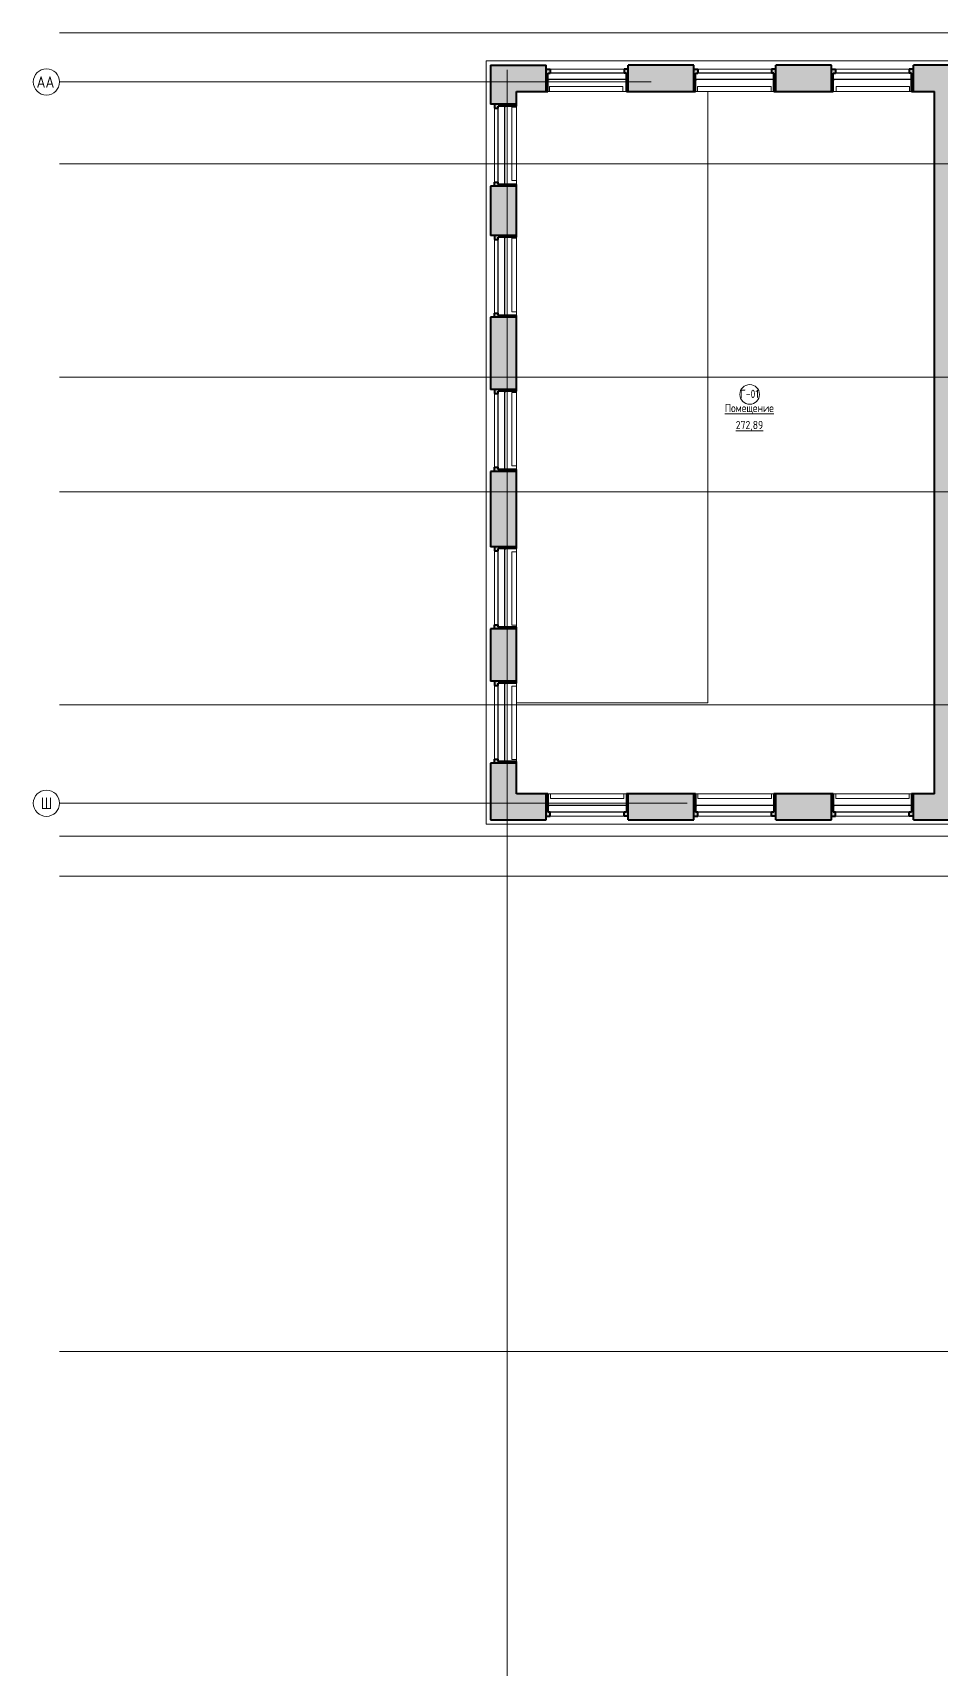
# Model space of a CAD drawing. Header units: millimetres. Extents: x -13853 to 411335, y -23261 to 161252.
# Drawn here: x -13853 to 13856, y 98911 to 148825 of the extents above; entities that cross this region are included whole.
import ezdxf

# ---------------------------------------------------------------- set-up
doc = ezdxf.new("R2010")
doc.units = ezdxf.units.MM
doc.linetypes.add('ADSK_Линия сетки', pattern=[21, 12, -3, 3, -3])
for name, color, linetype, lineweight in [('Каркас_Импост', 7, 'Continuous', 30), ('Марки помещений', 7, 'Continuous', 18), ('Окна', 7, 'Continuous', 18), ('Оси', 7, 'Continuous', 9), ('Перекрытия', 7, 'Continuous', 18), ('Стены', 7, 'Continuous', 18), ('Стены разрез', 7, 'Continuous', 40)]:
    doc.layers.add(name, color=color, linetype=linetype, lineweight=lineweight)
doc.styles.add('GOST Common_1', font='GOST Common.ttf', dxfattribs={"width": 0.9, "height": 250})
doc.styles.add('GOST Common_2', font='GOST Common.ttf', dxfattribs={"width": 0.9, "height": 350})

# ---------------------------------------------------------------- blocks, each defined once
blk = doc.blocks.new('ИРНИТУ-Окно-ГОСТ23166-99_6_3_Створки - 2350 x 2350-796900-001_Весь этаж')
at = {"layer": 'Каркас_Импост'}
for p, q in [((-1233.1, -20), (1156.9, -20)), ((-1233.1, -220), (-1233.1, -20)), ((-1233.1, -20), (-1198.1, -20)), ((-1233.1, -220), (1156.9, -220)), ((-1233.1, -220), (-1198.1, -220)), ((1156.9, -20), (1121.9, -20)), ((1156.9, -220), (1121.9, -220)), ((1156.9, -220), (1156.9, -20))]:
    blk.add_line(p, q, dxfattribs=at)
blk = doc.blocks.new('ИРНИТУ-Окно-ГОСТ23166-99_6_3_Створки - 2350 x 2350-796883-001_Весь этаж')
at = {"layer": 'Каркас_Импост'}
for p, q in [((-1233.1, 220), (1156.9, 220)), ((-1233.1, 220), (-1233.1, 20)), ((-1233.1, 220), (-1198.1, 220)), ((-1233.1, 20), (1156.9, 20)), ((-1233.1, 20), (-1198.1, 20)), ((1156.9, 220), (1121.9, 220)), ((1156.9, 20), (1121.9, 20)), ((1156.9, 220), (1156.9, 20))]:
    blk.add_line(p, q, dxfattribs=at)
blk = doc.blocks.new('ИРНИТУ-Окно-ГОСТ23166-99_6_3_Створки - 2350 x 2350-1080922-001_Весь этаж')
at = {"layer": 'Каркас_Импост'}
for p, q in [((-1233.1, 220), (1156.9, 220)), ((-1233.1, 220), (-1233.1, 20)), ((-1233.1, 220), (-1198.1, 220)), ((-1233.1, 20), (1156.9, 20)), ((-1233.1, 20), (-1198.1, 20)), ((1156.9, 220), (1121.9, 220)), ((1156.9, 20), (1121.9, 20)), ((1156.9, 220), (1156.9, 20))]:
    blk.add_line(p, q, dxfattribs=at)
blk = doc.blocks.new('Ось сетки - D8-4846-001_Весь этаж')
at = {"layer": 'Оси', "lineweight": 18}
for start, end in [(360, 180), (180, 360)]:
    blk.add_arc((0, 0), 4, start, end, dxfattribs=at)
blk = doc.blocks.new('ADSK_Марка_Помещение - Номер Имя Площадь Площадь проемов-115235-001_Весь этаж')
at = {"layer": 'Марки помещений'}
blk.add_circle((0, 0), 3, dxfattribs=at)

msp = doc.modelspace()

# ---------------------------------------------------------------- hatches: boundary and pattern name
at = {"layer": 'Стены'}
h = msp.add_hatch(color=256, dxfattribs=at)
h.paths.add_polyline_path([(906, 125615), (906, 126545), (106, 126545), (106, 125615)], flags=0)
h.paths.add_polyline_path([(106, 129045), (906, 129045), (906, 130645), (106, 130645)], flags=0)
h.paths.add_polyline_path([(106, 133145), (906, 133145), (906, 135445), (106, 135445), (106, 135147)], flags=0)
h.paths.add_polyline_path([(906, 137945), (906, 140145), (106, 140145), (106, 137945)], flags=0)
h.paths.add_polyline_path([(906, 142645), (906, 144145), (106, 144145), (106, 142645)], flags=0)
h.paths.add_polyline_path([(906, 146645), (906, 147835), (106, 147835), (106, 146645)], flags=0)
h = msp.add_hatch(color=256, dxfattribs=at)
h.paths.add_polyline_path([(18626, 147035), (18626, 147835), (17506, 147835), (17506, 147035), (17826, 147035)], flags=0)
h.paths.add_polyline_path([(15006, 147035), (15006, 147835), (13006, 147835), (13006, 147035), (14066, 147035)], flags=0)
h.paths.add_polyline_path([(10506, 147035), (10506, 147835), (8806, 147835), (8806, 147035)], flags=0)
h.paths.add_polyline_path([(4306, 147035), (6306, 147035), (6306, 147835), (4306, 147835), (4306, 147580)], flags=0)
h.paths.add_polyline_path([(1806, 147035), (1806, 147835), (906, 147835), (906, 147035)], flags=0)
h = msp.add_hatch(color=256, dxfattribs=at)
h.paths.add_polyline_path([(4306, 147035), (4306, 147715), (4181, 147715), (4181, 147595), (4251, 147595), (4251, 147035)], flags=0)
h.paths.add_polyline_path([(1861, 147035), (1861, 147595), (1931, 147595), (1931, 147715), (1806, 147715), (1806, 147035)], flags=0)
h = msp.add_hatch(color=256, dxfattribs=at)
h.paths.add_polyline_path([(8751, 147035), (8806, 147035), (8806, 147715), (8681, 147715), (8681, 147595), (8751, 147595), (8751, 147580)], flags=0)
h.paths.add_polyline_path([(6306, 147035), (6361, 147035), (6361, 147595), (6431, 147595), (6431, 147715), (6306, 147715), (6306, 147580)], flags=0)
h = msp.add_hatch(color=256, dxfattribs=at)
h.paths.add_polyline_path([(13006, 147035), (13006, 147715), (12881, 147715), (12881, 147595), (12951, 147595), (12951, 147035)], flags=0)
h.paths.add_polyline_path([(10561, 147035), (10561, 147595), (10631, 147595), (10631, 147715), (10506, 147715), (10506, 147035)], flags=0)
msp.add_hatch(color=256, dxfattribs=at).paths.add_polyline_path([(14066, 125615), (14066, 147035), (13646, 147035), (13646, 125615)], flags=0)
h = msp.add_hatch(color=256, dxfattribs=at)
h.paths.add_polyline_path([(226, 144145), (906, 144145), (906, 144200), (346, 144200), (346, 144270), (226, 144270)], flags=0)
h.paths.add_polyline_path([(226, 146520), (346, 146520), (346, 146590), (906, 146590), (906, 146645), (226, 146645)], flags=0)
h = msp.add_hatch(color=256, dxfattribs=at)
h.paths.add_polyline_path([(226, 140145), (906, 140145), (906, 140200), (346, 140200), (346, 140270), (226, 140270)], flags=0)
h.paths.add_polyline_path([(226, 142520), (346, 142520), (346, 142590), (906, 142590), (906, 142645), (226, 142645)], flags=0)
h = msp.add_hatch(color=256, dxfattribs=at)
h.paths.add_polyline_path([(906, 135445), (906, 135500), (346, 135500), (346, 135570), (226, 135570), (226, 135445)], flags=0)
h.paths.add_polyline_path([(346, 137820), (346, 137890), (906, 137890), (906, 137945), (226, 137945), (226, 137820)], flags=0)
h = msp.add_hatch(color=256, dxfattribs=at)
h.paths.add_polyline_path([(906, 130645), (906, 130700), (346, 130700), (346, 130770), (226, 130770), (226, 130645)], flags=0)
h.paths.add_polyline_path([(346, 133020), (346, 133090), (906, 133090), (906, 133145), (226, 133145), (226, 133020)], flags=0)
h = msp.add_hatch(color=256, dxfattribs=at)
h.paths.add_polyline_path([(226, 126545), (906, 126545), (906, 126600), (346, 126600), (346, 126670), (226, 126670)], flags=0)
h.paths.add_polyline_path([(346, 128920), (346, 128990), (906, 128990), (906, 129045), (226, 129045), (226, 128920)], flags=0)
h = msp.add_hatch(color=256, dxfattribs=at)
h.paths.add_polyline_path([(17506, 124815), (17846, 124815), (17846, 125615), (17506, 125615)], flags=0)
h.paths.add_polyline_path([(15006, 124815), (15006, 125615), (13006, 125615), (13006, 124815)], flags=0)
h.paths.add_polyline_path([(8806, 124815), (10506, 124815), (10506, 125615), (8806, 125615)], flags=0)
h.paths.add_polyline_path([(4306, 124815), (6306, 124815), (6306, 125615), (4306, 125615)], flags=0)
h.paths.add_polyline_path([(1806, 124815), (1806, 125615), (106, 125615), (106, 124815)], flags=0)
h = msp.add_hatch(color=256, dxfattribs=at)
h.paths.add_polyline_path([(1806, 124935), (1931, 124935), (1931, 125055), (1861, 125055), (1861, 125615), (1806, 125615)], flags=0)
h.paths.add_polyline_path([(4306, 124935), (4306, 125615), (4251, 125615), (4251, 125055), (4181, 125055), (4181, 124935)], flags=0)
h = msp.add_hatch(color=256, dxfattribs=at)
h.paths.add_polyline_path([(6306, 124935), (6431, 124935), (6431, 125055), (6361, 125055), (6361, 125615), (6306, 125615)], flags=0)
h.paths.add_polyline_path([(8806, 124935), (8806, 125615), (8751, 125615), (8751, 125055), (8681, 125055), (8681, 124935)], flags=0)
h = msp.add_hatch(color=256, dxfattribs=at)
h.paths.add_polyline_path([(10631, 124935), (10631, 125055), (10561, 125055), (10561, 125615), (10506, 125615), (10506, 124935)], flags=0)
h.paths.add_polyline_path([(12881, 124935), (13006, 124935), (13006, 125615), (12951, 125615), (12951, 125055), (12881, 125055)], flags=0)

# ---------------------------------------------------------------- linework, layer by layer
at = {"layer": 'Оси', "linetype": 'ADSK_Линия сетки'}
for p, q in [((-13035, 148825), (410517, 148825)), ((5010, 147325), (-13035, 147325)), ((616, 147691), (616, -22443)), ((-13035, 144825), (410517, 144825)), ((-13035, 138325), (410517, 138325)), ((-13035, 134825), (410517, 134825)), ((-13035, 128325), (410517, 128325)), ((6110, 125325), (-13035, 125325)), ((-13035, 124325), (410517, 124325)), ((-13035, 123105), (410517, 123105)), ((-13035, 108605), (410517, 108605))]:
    msp.add_line(p, q, dxfattribs=at)
at = {"layer": 'Перекрытия'}
for p, q in [((6736, 128385), (6736, 147035)), ((906, 128385), (6736, 128385))]:
    msp.add_line(p, q, dxfattribs=at)
at = {"layer": 'Стены'}
for p, q in [((-24, 147965), (18756, 147965)), ((-24, 124685), (-24, 147965)), ((1931, 147715), (4181, 147715)), ((6431, 147715), (8681, 147715)), ((10631, 147715), (12881, 147715)), ((4251, 147035), (1861, 147035)), ((1906, 147035), (1906, 147185)), ((1906, 147185), (4146, 147185)), ((4146, 147185), (4146, 147035)), ((8751, 147035), (6361, 147035)), ((6426, 147035), (6426, 147185)), ((6426, 147185), (8666, 147185)), ((8666, 147185), (8666, 147035)), ((12951, 147035), (10561, 147035)), ((10646, 147035), (10646, 147185)), ((10646, 147185), (12886, 147185)), ((12886, 147185), (12886, 147035)), ((226, 144270), (226, 146520)), ((756, 144315), (756, 146555)), ((756, 146555), (906, 146555)), ((906, 146590), (906, 144200)), ((906, 144315), (756, 144315)), ((226, 140270), (226, 142520)), ((756, 140315), (756, 142555)), ((756, 142555), (906, 142555)), ((906, 142590), (906, 140200)), ((906, 140315), (756, 140315)), ((226, 135570), (226, 137820)), ((756, 135615), (756, 137855)), ((756, 137855), (906, 137855)), ((906, 137890), (906, 135500)), ((906, 135615), (756, 135615)), ((226, 130770), (226, 133020)), ((756, 130755), (756, 132995)), ((756, 132995), (906, 132995)), ((906, 133090), (906, 130700)), ((906, 130755), (756, 130755)), ((226, 126670), (226, 128920)), ((756, 126655), (756, 128895)), ((756, 128895), (906, 128895)), ((906, 128990), (906, 126600)), ((906, 126655), (756, 126655)), ((1861, 125615), (4251, 125615)), ((1936, 125465), (1936, 125615)), ((4176, 125465), (1936, 125465)), ((4176, 125615), (4176, 125465)), ((6361, 125615), (8751, 125615)), ((6436, 125465), (6436, 125615)), ((8676, 125465), (6436, 125465)), ((8676, 125615), (8676, 125465)), ((10561, 125615), (12951, 125615)), ((10636, 125465), (10636, 125615)), ((12876, 125465), (10636, 125465)), ((12876, 125615), (12876, 125465)), ((4181, 124935), (1931, 124935)), ((8681, 124935), (6431, 124935)), ((12881, 124935), (10631, 124935)), ((18776, 124685), (-24, 124685))]:
    msp.add_line(p, q, dxfattribs=at)
at = {"layer": 'Стены разрез'}
for p, q in [((106, 147835), (106, 146645)), ((106, 147835), (1806, 147835)), ((1806, 147035), (1806, 147835)), ((6306, 147835), (4306, 147835)), ((4306, 147035), (4306, 147835)), ((6306, 147035), (6306, 147835)), ((10506, 147835), (8806, 147835)), ((8806, 147035), (8806, 147835)), ((10506, 147035), (10506, 147835)), ((15006, 147835), (13006, 147835)), ((13006, 147035), (13006, 147835)), ((1806, 147715), (1931, 147715)), ((1861, 147595), (1931, 147595)), ((1861, 147035), (1861, 147595)), ((1931, 147715), (1931, 147595)), ((4306, 147715), (4181, 147715)), ((4181, 147715), (4181, 147595)), ((4251, 147595), (4181, 147595)), ((4251, 147035), (4251, 147595)), ((6306, 147715), (6431, 147715)), ((6361, 147595), (6431, 147595)), ((6361, 147035), (6361, 147595)), ((6431, 147715), (6431, 147595)), ((8806, 147715), (8681, 147715)), ((8681, 147715), (8681, 147595)), ((8751, 147595), (8681, 147595)), ((8751, 147035), (8751, 147595)), ((10506, 147715), (10631, 147715)), ((10561, 147595), (10631, 147595)), ((10561, 147035), (10561, 147595)), ((10631, 147715), (10631, 147595)), ((13006, 147715), (12881, 147715)), ((12881, 147715), (12881, 147595)), ((12951, 147595), (12881, 147595)), ((12951, 147035), (12951, 147595)), ((906, 146590), (906, 147035)), ((906, 147035), (1861, 147035)), ((4251, 147035), (6361, 147035)), ((8751, 147035), (10561, 147035)), ((12951, 147035), (13646, 147035)), ((13646, 125615), (13646, 147035)), ((906, 146645), (106, 146645)), ((226, 146645), (226, 146520)), ((226, 146520), (346, 146520)), ((346, 146520), (346, 146590)), ((906, 146590), (346, 146590)), ((226, 144145), (226, 144270)), ((226, 144270), (346, 144270)), ((346, 144200), (346, 144270)), ((106, 144145), (106, 142645)), ((906, 144145), (106, 144145)), ((906, 144200), (346, 144200)), ((906, 142590), (906, 144200)), ((906, 142645), (106, 142645)), ((226, 142645), (226, 142520)), ((226, 142520), (346, 142520)), ((346, 142520), (346, 142590)), ((906, 142590), (346, 142590)), ((226, 140145), (226, 140270)), ((226, 140270), (346, 140270)), ((346, 140200), (346, 140270)), ((106, 140145), (106, 137945)), ((906, 140145), (106, 140145)), ((906, 140200), (346, 140200)), ((906, 137890), (906, 140200)), ((906, 137945), (106, 137945)), ((226, 137945), (226, 137820)), ((226, 137820), (346, 137820)), ((346, 137820), (346, 137890)), ((906, 137890), (346, 137890)), ((106, 135445), (106, 133145)), ((906, 135445), (106, 135445)), ((226, 135445), (226, 135570)), ((226, 135570), (346, 135570)), ((346, 135500), (346, 135570)), ((906, 135500), (346, 135500)), ((906, 133090), (906, 135500)), ((906, 133145), (106, 133145)), ((226, 133145), (226, 133020)), ((226, 133020), (346, 133020)), ((346, 133020), (346, 133090)), ((906, 133090), (346, 133090)), ((106, 130645), (106, 129045)), ((906, 130645), (106, 130645)), ((226, 130645), (226, 130770)), ((226, 130770), (346, 130770)), ((346, 130700), (346, 130770)), ((906, 130700), (346, 130700)), ((906, 128990), (906, 130700)), ((906, 129045), (106, 129045)), ((226, 129045), (226, 128920)), ((226, 128920), (346, 128920)), ((346, 128920), (346, 128990)), ((906, 128990), (346, 128990)), ((106, 126545), (106, 124815)), ((906, 126545), (106, 126545)), ((226, 126545), (226, 126670)), ((226, 126670), (346, 126670)), ((346, 126600), (346, 126670)), ((906, 126600), (346, 126600)), ((906, 125615), (906, 126600)), ((1861, 125615), (906, 125615)), ((1806, 124815), (1806, 125615)), ((1861, 125615), (1861, 125055)), ((6361, 125615), (4251, 125615)), ((4251, 125615), (4251, 125055)), ((4306, 124815), (4306, 125615)), ((6306, 124815), (6306, 125615)), ((6361, 125615), (6361, 125055)), ((10561, 125615), (8751, 125615)), ((8751, 125615), (8751, 125055)), ((8806, 124815), (8806, 125615)), ((10506, 124815), (10506, 125615)), ((10561, 125615), (10561, 125055)), ((13646, 125615), (12951, 125615)), ((12951, 125615), (12951, 125055)), ((13006, 124815), (13006, 125615)), ((106, 124815), (1806, 124815)), ((1806, 124935), (1931, 124935)), ((1931, 125055), (1861, 125055)), ((1931, 124935), (1931, 125055)), ((4251, 125055), (4181, 125055)), ((4181, 124935), (4181, 125055)), ((4306, 124935), (4181, 124935)), ((4306, 124815), (6306, 124815)), ((6306, 124935), (6431, 124935)), ((6431, 125055), (6361, 125055)), ((6431, 124935), (6431, 125055)), ((8751, 125055), (8681, 125055)), ((8681, 124935), (8681, 125055)), ((8806, 124935), (8681, 124935)), ((8806, 124815), (10506, 124815)), ((10506, 124935), (10631, 124935)), ((10631, 125055), (10561, 125055)), ((10631, 124935), (10631, 125055)), ((12951, 125055), (12881, 125055)), ((12881, 124935), (12881, 125055)), ((13006, 124935), (12881, 124935)), ((13006, 124815), (15006, 124815))]:
    msp.add_line(p, q, dxfattribs=at)

# ---------------------------------------------------------------- block references
at = {"layer": 'Марки помещений', "xscale": 99.99999999999993, "yscale": 99.99999999999993, "zscale": 99.99999999999993}
msp.add_blockref('ADSK_Марка_Помещение - Номер Имя Площадь Площадь проемов-115235-001_Весь этаж', (8013, 137792), dxfattribs=at)
at = {"layer": 'Окна'}
for name, p, rotation in [('ИРНИТУ-Окно-ГОСТ23166-99_6_3_Створки - 2350 x 2350-796900-001_Весь этаж', (3018, 147375), 180), ('ИРНИТУ-Окно-ГОСТ23166-99_6_3_Створки - 2350 x 2350-796900-001_Весь этаж', (7518, 147375), 180), ('ИРНИТУ-Окно-ГОСТ23166-99_6_3_Створки - 2350 x 2350-796900-001_Весь этаж', (11718, 147375), 180), ('ИРНИТУ-Окно-ГОСТ23166-99_6_3_Створки - 2350 x 2350-796883-001_Весь этаж', (566, 145433), 89.99999999999991), ('ИРНИТУ-Окно-ГОСТ23166-99_6_3_Створки - 2350 x 2350-796883-001_Весь этаж', (566, 141433), 89.99999999999991), ('ИРНИТУ-Окно-ГОСТ23166-99_6_3_Створки - 2350 x 2350-796883-001_Весь этаж', (566, 136733), 89.99999999999991), ('ИРНИТУ-Окно-ГОСТ23166-99_6_3_Створки - 2350 x 2350-796883-001_Весь этаж', (566, 131933), 89.99999999999991), ('ИРНИТУ-Окно-ГОСТ23166-99_6_3_Створки - 2350 x 2350-796883-001_Весь этаж', (566, 127833), 89.99999999999991), ('ИРНИТУ-Окно-ГОСТ23166-99_6_3_Створки - 2350 x 2350-1080922-001_Весь этаж', (3018, 125275), 180), ('ИРНИТУ-Окно-ГОСТ23166-99_6_3_Створки - 2350 x 2350-1080922-001_Весь этаж', (7518, 125275), 180), ('ИРНИТУ-Окно-ГОСТ23166-99_6_3_Створки - 2350 x 2350-1080922-001_Весь этаж', (11718, 125275), 180)]:
    msp.add_blockref(name, p, dxfattribs=dict(at, rotation=rotation))
at = {"layer": 'Оси', "lineweight": 18, "xscale": 99.99999999999993, "yscale": 99.99999999999993, "zscale": 99.99999999999993}
for p, rotation in [((-13435, 147325), 89.99999999999994), ((-13435, 125325), 89.9999999999998)]:
    msp.add_blockref('Ось сетки - D8-4846-001_Весь этаж', p, dxfattribs=dict(at, rotation=rotation))

# ---------------------------------------------------------------- texts
at = {"layer": 'Марки помещений', "lineweight": 9, "char_height": 250, "attachment_point": 1, "style": 'GOST Common_1'}
for s, insert, width in [('\\fGOST Common|b0|i0|c204|p34|;\\W.9;Г', (7732, 137936), 194.81), ('-01', (7893, 137936), 526.71), ('\\LПомещение', (7256, 137504), 1875.95), ('\\L272,89', (7589, 136986), 1067.85)]:
    msp.add_mtext(s, dxfattribs=dict(at, insert=insert, width=width))
at = {"layer": 'Оси', "char_height": 350, "attachment_point": 1, "style": 'GOST Common_2'}
for s, insert, width in [('АА', (-13735, 147498), 692.66), ('\\fGOST Common|b0|i0|c204|p34|;\\W.9;Ш', (-13607, 125498), 382.4)]:
    msp.add_mtext(s, dxfattribs=dict(at, insert=insert, width=width))

doc.saveas('drawing.dxf')
